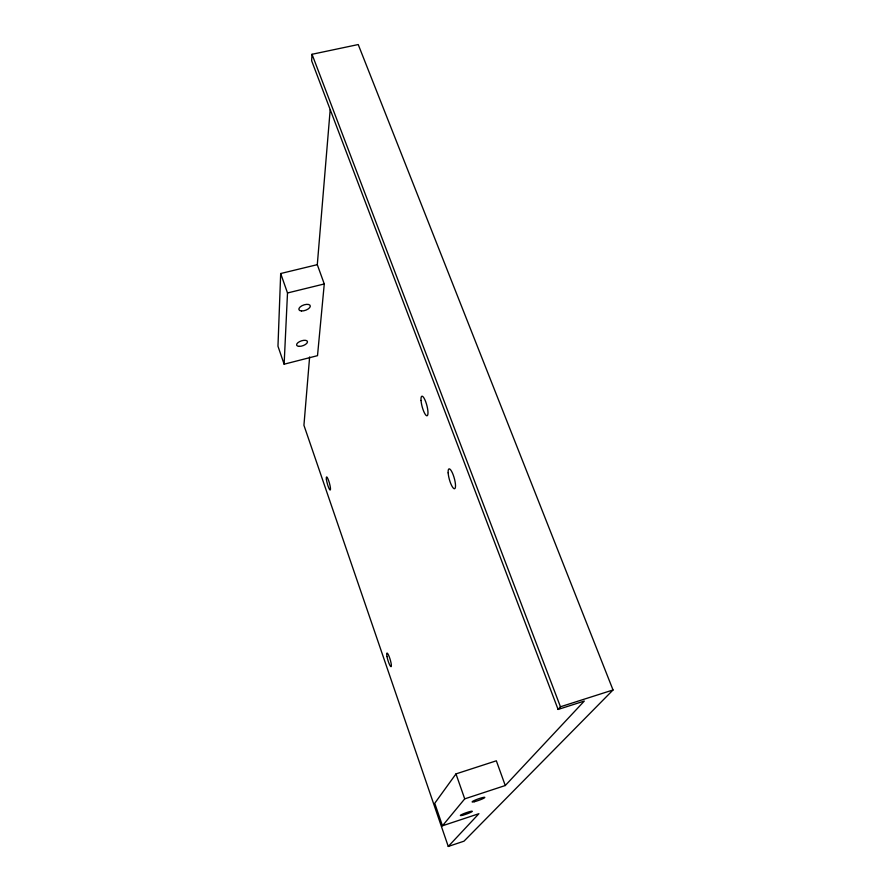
<?xml version="1.0" encoding="UTF-8"?>
<svg xmlns="http://www.w3.org/2000/svg" width="891" height="891" viewBox="0 0 891 891"><rect width="100%" height="100%" fill="white"/><g stroke="black" fill="none" stroke-linecap="round" stroke-linejoin="round"><path stroke-width="1.34" d="M317.296 264.66L280.687 273.526L277.97 346.22L284.129 364.196L317.508 355.665L324.268 283.962L317.296 264.66L330.182 109.805M284.129 364.196L287.503 292.972L280.687 273.526M309.623 356.957L303.931 425.297L448.262 846.45L463.988 841.182L613.03 689.979L358.227 44.55L312.028 54.284L311.638 60.755L558.1 709.448L584.307 701.061L505.264 785.528L464.723 798.859L442.459 825.79L434.741 803.281L455.98 773.9L496.343 760.803L505.264 785.528M558.1 709.448L560.45 706.775L613.03 689.979M448.262 846.45L478.913 813.695L442.459 825.79M287.503 292.972L324.268 283.962M312.028 54.284L560.45 706.775M455.98 773.9L464.723 798.859M421.042 400.505A10.135 2.439 75.2 0 0 426.733 415.774A10.135 2.439 75.2 0 0 425.675 401.663A10.135 2.439 75.2 0 0 421.042 400.505M448.162 472.854A10.291 2.528 74.4 0 0 454.076 488.691A10.291 2.528 74.4 0 0 453.218 474.925A10.291 2.528 74.4 0 0 448.162 472.854M386.984 656.533A7.095 1.192 73.3 0 0 391.038 666.668A7.095 1.192 73.3 0 0 389.1 656.4A7.095 1.192 73.3 0 0 386.984 656.533M326.429 479.547A6.772 1.091 74.5 0 0 330.004 489.972A6.772 1.091 74.5 0 0 328.746 480.917A6.772 1.091 74.5 0 0 326.429 479.547M474.391 801.7A6.783 0.768 -19.6 0 0 484.771 797.568A6.783 0.768 -19.6 0 0 476.217 799.673A6.783 0.768 -19.6 0 0 474.391 801.7M462.518 815.287A6.415 0.691 -19.5 0 0 472.308 811.411A6.415 0.691 -19.5 0 0 464.155 813.472A6.415 0.691 -19.5 0 0 462.518 815.287M301.492 310.959A6.003 2.818 -19.4 0 0 310.302 306.237A6.003 2.818 -19.4 0 0 301.904 305.758A6.003 2.818 -19.4 0 0 301.492 310.959M299.12 346.365A5.714 2.55 -19.1 0 0 307.495 341.944A5.714 2.55 -19.1 0 0 299.487 341.654A5.714 2.55 -19.1 0 0 299.12 346.365"/></g></svg>
